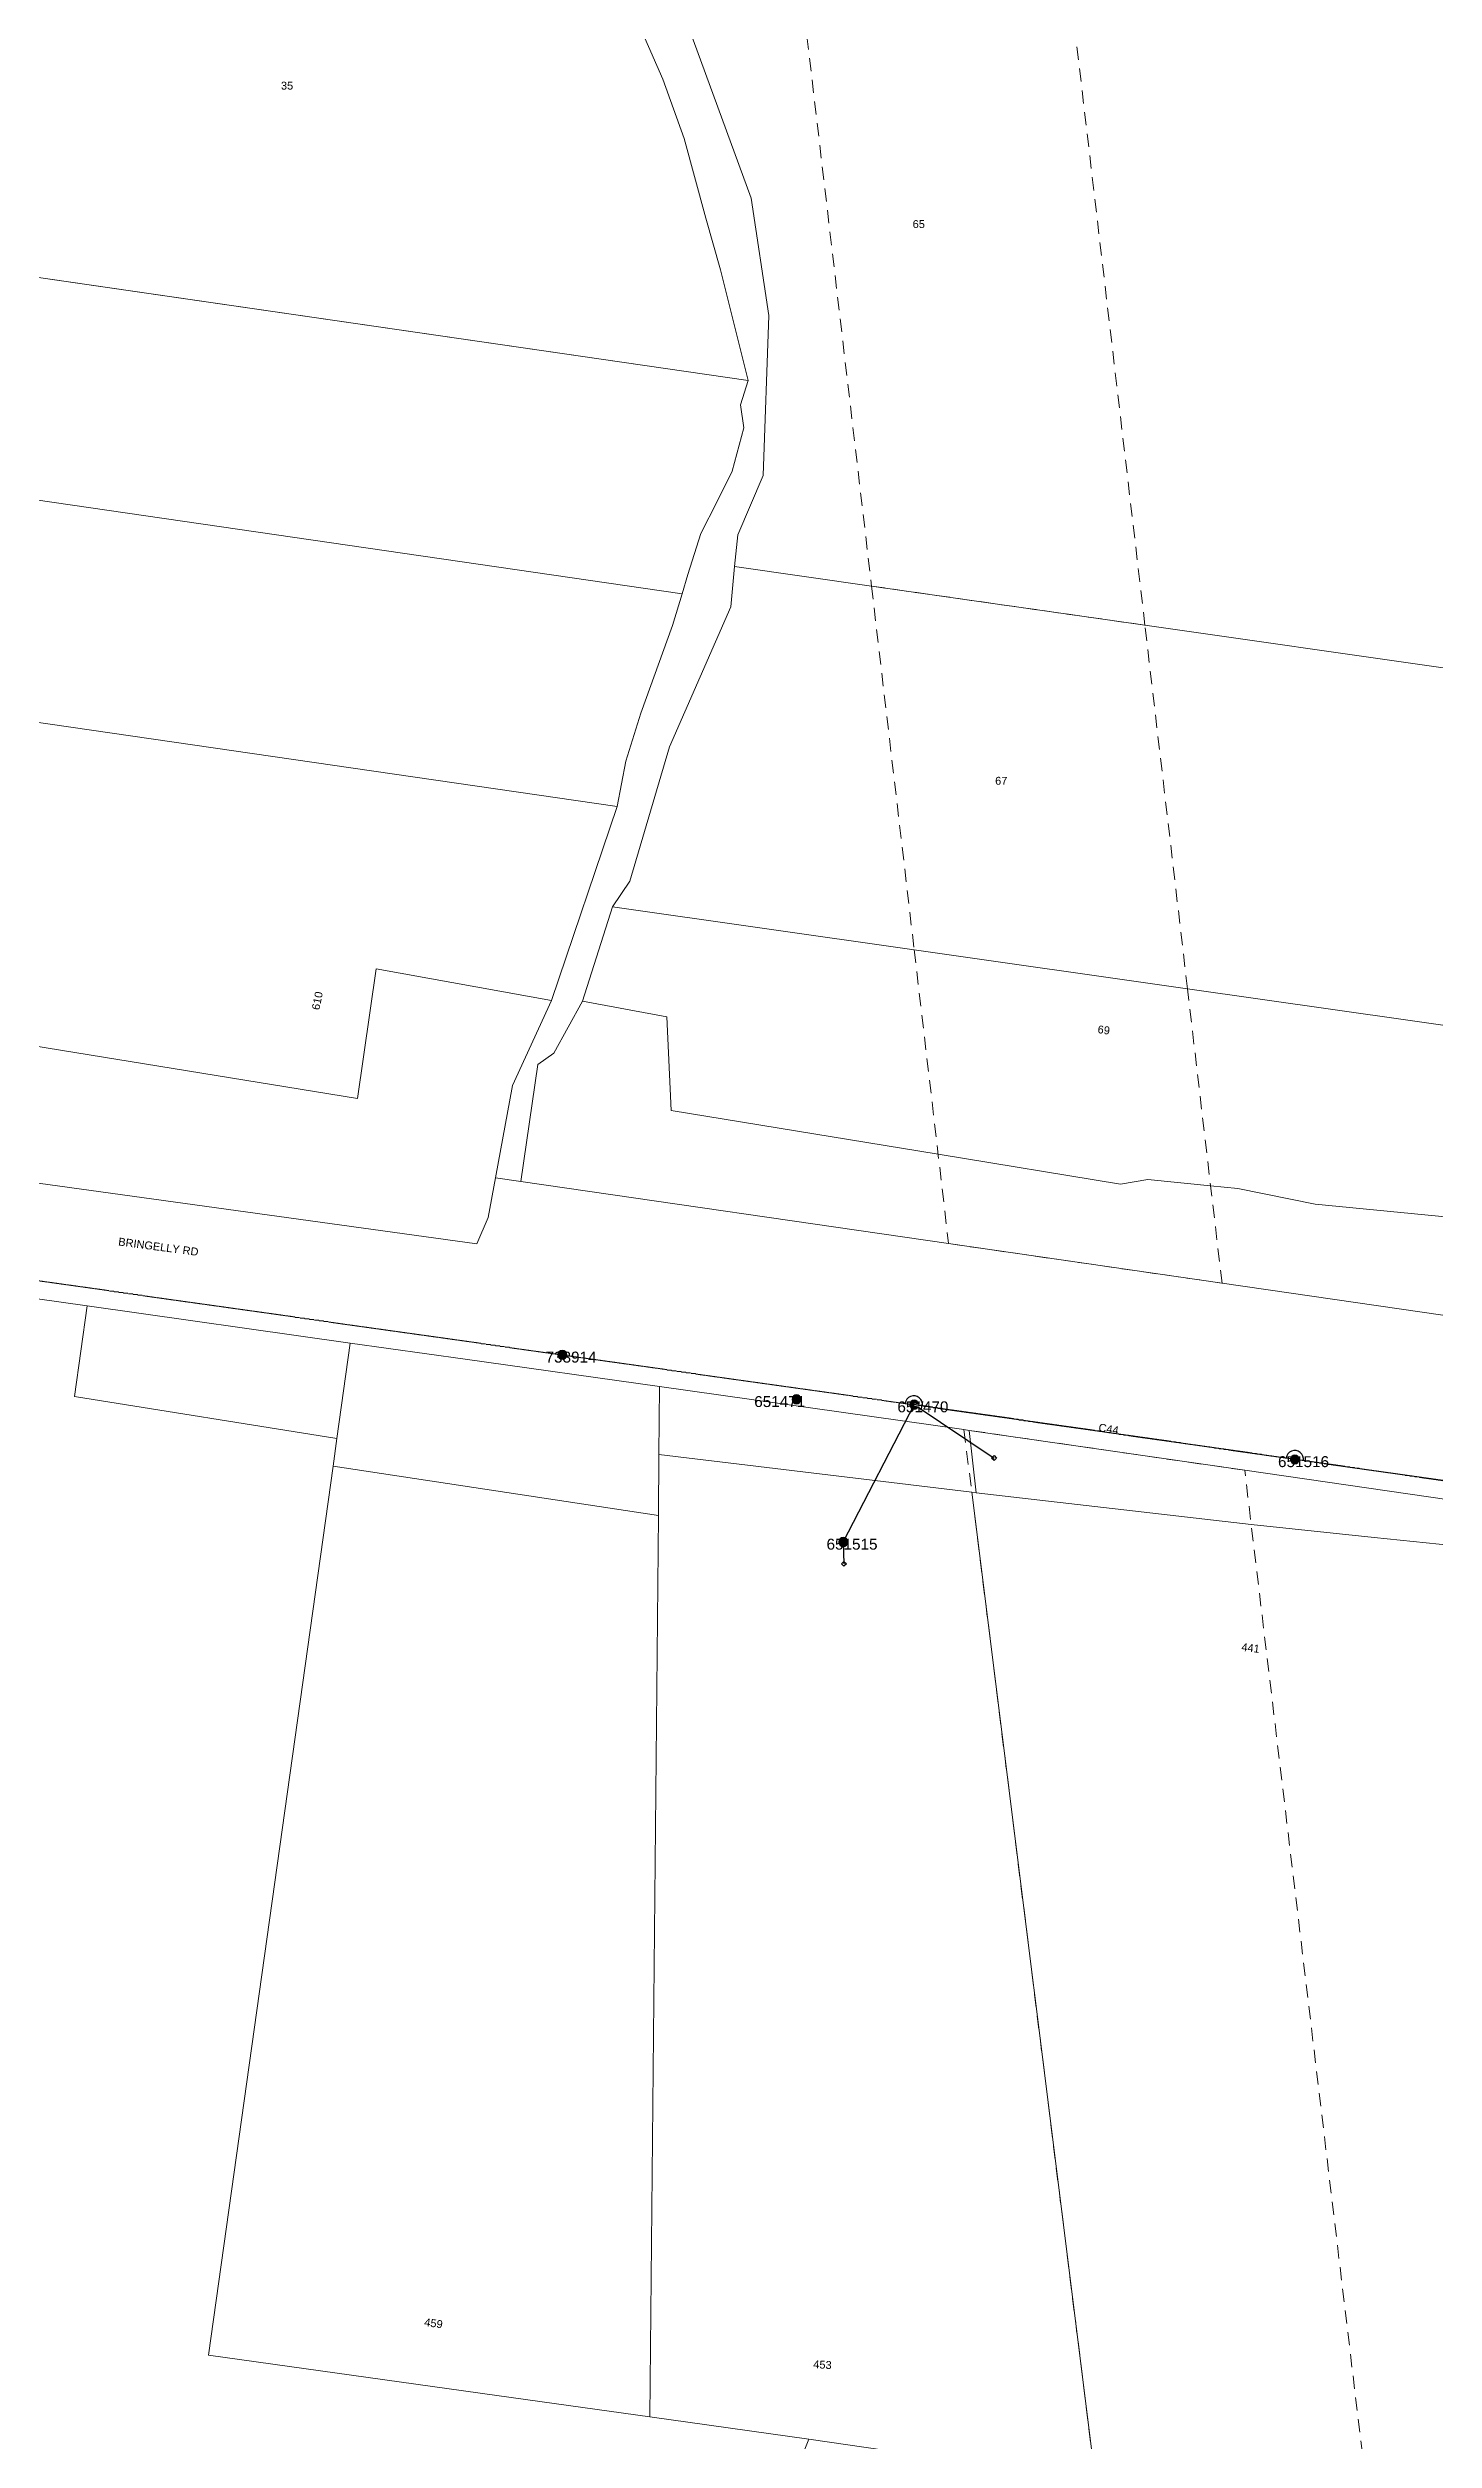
# Model space of a CAD drawing. Header units: metres. Extents: x 368 to 298975, y 411 to 6243625.
# Drawn here: x 295588 to 295905, y 6241142 to 6241688 of the extents above; entities that cross this region are included whole.
import ezdxf
from ezdxf.enums import TextEntityAlignment as Align

# ---------------------------------------------------------------- set-up
doc = ezdxf.new("R2010")
doc.units = ezdxf.units.M
doc.linetypes.add('Cable Exist OH', pattern=[1, 1, 0])
doc.linetypes.add('Dash', pattern=[5, 3, -2])
doc.layers.get('0').update_dxf_attribs({"color": 6})
for name, color, linetype, lineweight in [('Cadastre Easements_SP_EXT', 9, 'Continuous', 5), ('Cadastre Land Parcels_SP_EXT', 250, 'Continuous', 5), ('Cadastre Roads_SP_EXT', 250, 'Continuous', 5)]:
    doc.layers.add(name, color=color, linetype=linetype, lineweight=lineweight)
for name, color, linetype in [('Mains_HV_EXT', 7, 'Continuous'), ('Mains_LV_EXT', 7, 'Continuous'), ('Services_SP_EXT', 7, 'Continuous'), ('SupportsOH_SP_TR_HV_LV_SL_EXT', 7, 'Continuous')]:
    doc.layers.add(name, color=color, linetype=linetype)
doc.styles.add('POLE_LABEL', font='arial.ttf')
doc.styles.get("Standard").update_dxf_attribs({"font": 'arial.ttf'})

# ---------------------------------------------------------------- blocks, each defined once
blk = doc.blocks.new('CCP_EXT')
blk.add_wipeout([(0, 0.57), (0.57, 0), (0, -0.57), (-0.57, 0)])
blk.add_lwpolyline([(-0.57, 0), (0, 0.57), (0.57, 0), (0, -0.57), (-0.57, 0)])
at = {"flags": 1}
blk.add_attdef('Z', (0, 0), '', height=0.2, dxfattribs=at)
at = {"flags": 9}
for tag, p in [('CCP_TYPE', (0, 0)), ('CONSTRUCTED_VOLTAGE', (0, -0.2)), ('OPERATING_VOLTAGE', (0, -0.6)), ('ORIENTATION', (0, -0.8)), ('OWNED_BY', (0, -1)), ('STATE', (0, -1.8)), ('NO_PHASES', (0, -0.4)), ('USAGE', (0, -1.2)), ('LEGEND', (0, -1.4)), ('LIFE_SUPPORT', (0, -1.6)), ('NOTES', (0, -2))]:
    blk.add_attdef(tag, text='', height=0.2, dxfattribs=at).set_placement(p, align=Align.MIDDLE_LEFT)
blk = doc.blocks.new('POLE_EXT')
blk.add_hatch(color=256).paths.add_polyline_path([(-1, 0, 1), (1, 0, 1)])
blk.add_lwpolyline([(-1, 0, 1), (1, 0, 1)], format="xyb", close=True)
for tag, height, flags, p in [('pNumber', 2.5, 8, (-17.84, 2.07)), ('OWNED_BY', 0.2, 9, (1.35, -0.4)), ('SPECIAL_USE', 0.2, 9, (1.35, -0.8)), ('STATE', 0.2, 9, (1.35, -1)), ('cLV', 0.2, 9, (1.35, -1.4)), ('hDepth', 0.2, 9, (1.35, -1.6)), ('hDia', 0.2, 9, (1.35, -1.8)), ('cHV', 0.2, 9, (1.35, -2)), ('cLinedev', 0.2, 9, (1.35, -3.4)), ('pExisting', 0.2, 9, (1.35, -3.8)), ('pFooting', 0.2, 9, (1.35, -4.4)), ('pNew', 0.2, 9, (1.35, -4.6)), ('pRelocate', 0.2, 9, (1.35, -5)), ('pRemove', 0.2, 9, (1.35, -5.2)), ('pReplace', 0.2, 9, (1.35, -5.4)), ('PARENT', 0.2, 9, (1.35, -0.6)), ('USAGE', 0.2, 9, (1.35, -1.2)), ('LBRACKET', 0.2, 9, (1.35, -2.2)), ('LExisting', 0.2, 9, (1.35, -2.4)), ('LANTNUMBER', 0.2, 9, (1.35, -2.6)), ('LOther', 0.2, 9, (1.35, -2.8)), ('LRemove', 0.2, 9, (1.35, -3)), ('LEGEND', 0.2, 9, (1.35, -3.2)), ('LOCATION', 0.2, 9, (1.35, -3.6)), ('PFNUMBER', 0.2, 9, (1.35, -4)), ('NEWPFNUMBER', 0.2, 9, (1.35, -4.2)), ('pStay', 0.2, 9, (1.35, -5.6)), ('pType', 0.2, 9, (1.35, -5.8)), ('cspan', 0.2, 9, (1.35, -6)), ('STREETNAME', 0.2, 9, (1.35, -6.2)), ('SUBURB', 0.2, 9, (1.35, -6.4)), ('OPERATED_BY', 0.2, 9, (1.36, -7.01)), ('NOTES', 0.2, 9, (1.35, -6.6)), ('MAINTAINED_BY', 0.2, 9, (1.36, -6.81))]:
    blk.add_attdef(tag, text='', height=height, dxfattribs=dict(flags=flags)).set_placement(p, align=Align.MIDDLE_LEFT)
at = {"style": 'POLE_LABEL'}
for tag, height, flags, p in [('STRUCTURE_PLANT_NUMBER', 0.2, 9, (1.35, 0.03)), ('ASSET_NUM', 2.5, 8, (2, 2)), ('STREET_CODE', 0.2, 9, (1.35, -0.2))]:
    blk.add_attdef(tag, text='', height=height, dxfattribs=dict(at, flags=flags)).set_placement(p, align=Align.MIDDLE_LEFT)
at = {"flags": 1}
blk.add_attdef('Z', (1.35, -7.33), '', height=0.2, dxfattribs=at)
blk = doc.blocks.new('End Shackle_EXT')
blk.add_wipeout([(0, 0.25), (1.81, 0.25), (1.82, -0.25), (0, -0.25)])
blk.add_line((1.81, -1), (1.81, 1))
at = {"flags": 1}
blk.add_attdef('Z', (0, 0), '', height=0.2, dxfattribs=at)
at = {"flags": 9}
for tag, p in [('CONNECTOR_TYPE', (0, 0)), ('CONSTRUCTED_VOLTAGE', (0, -0.2)), ('OPERATING_VOLTAGE', (0, -0.6)), ('ORIENTATION', (0, -0.8)), ('OWNED_BY', (0, -1)), ('STATE', (0, -1.2)), ('NO_PHASES', (0, -0.4)), ('USAGE', (0, -1.4)), ('NOTES', (0, -1.6))]:
    blk.add_attdef(tag, text='', height=0.2, dxfattribs=at).set_placement(p, align=Align.MIDDLE_LEFT)

msp = doc.modelspace()

# ---------------------------------------------------------------- linework, layer by layer
at = {"layer": 'Cadastre Easements_SP_EXT', "linetype": 'Dash'}
for points in [[(295819.36, 6241721.57), (295756.92, 6241730.48), (295756.93, 6241730.45), (295776.35, 6241565.14), (295838.79, 6241556.22), (295819.36, 6241721.55), (295819.36, 6241721.57)], [(295848.52, 6241473.19), (295838.79, 6241556.22), (295776.35, 6241565.14), (295786.09, 6241482.08), (295793.95, 6241414.98), (295856.4, 6241405.93), (295848.52, 6241473.19)]]:
    msp.add_lwpolyline(points, close=True, dxfattribs=at)
at = {"layer": 'Cadastre Land Parcels_SP_EXT', "linetype": 'Continuous'}
for points in [[(295716.59, 6241711.9), (295330.5, 6241768.02), (295316.98, 6241674.7), (295748.18, 6241612.08), (295741.87, 6241637.36), (295738.53, 6241649.2), (295733.58, 6241667.41), (295728.71, 6241680.92), (295718.03, 6241705.32), (295716.59, 6241711.9)], [(295999.92, 6241695.8), (295819.36, 6241721.57), (295756.92, 6241730.48), (295704.82, 6241737.91), (295710.52, 6241730.43), (295722.58, 6241722.56), (295735.62, 6241689.9), (295748.83, 6241653.75), (295752.85, 6241626.92), (295751.57, 6241590.38), (295745.83, 6241576.86), (295745.03, 6241569.61), (295776.35, 6241565.14), (295838.79, 6241556.22), (295977.16, 6241536.46), (295999.92, 6241695.8)], [(295734.4, 6241567.81), (295737.32, 6241577.17), (295741.08, 6241584.45), (295744.54, 6241591.42), (295747.15, 6241601.27), (295746.45, 6241606.56), (295748.18, 6241612.08), (295318.46, 6241674.49), (295316.57, 6241658.06), (295312.76, 6241628.51), (295314.74, 6241628.21), (295323.07, 6241622.97), (295733.11, 6241563.41), (295734.4, 6241567.81)], [(295323.07, 6241622.97), (295322.51, 6241619.03), (295312.92, 6241615.85), (295310.96, 6241616.15), (295305.98, 6241574.65), (295486.96, 6241548.37), (295718.28, 6241514.77), (295720.2, 6241525.18), (295723.65, 6241536.14), (295730.91, 6241556.18), (295733.11, 6241563.41), (295323.07, 6241622.97)], [(295977.16, 6241536.46), (295838.79, 6241556.22), (295776.35, 6241565.14), (295745.03, 6241569.61), (295744.2, 6241560.4), (295730.22, 6241528.42), (295721.12, 6241497.73), (295717.14, 6241491.91), (295786.09, 6241482.08), (295848.52, 6241473.19), (295965.77, 6241456.48), (295977.16, 6241536.46)], [(295718.28, 6241514.77), (295486.96, 6241548.37), (295475.6, 6241473.74), (295548.89, 6241465.97), (295658.96, 6241448.14), (295663.22, 6241477.76), (295703.23, 6241470.48), (295718.28, 6241514.77)], [(295965.77, 6241456.48), (295848.52, 6241473.19), (295786.09, 6241482.08), (295717.14, 6241491.91), (295710.29, 6241470.32), (295729.59, 6241466.73), (295730.55, 6241445.41), (295791.56, 6241435.37), (295833.22, 6241428.52), (295839.44, 6241429.6), (295853.79, 6241428.18), (295859.99, 6241427.56), (295877.68, 6241423.95), (295916.84, 6241420.16), (295960.02, 6241416), (295962.01, 6241430.06), (295965.77, 6241456.48)], [(295548.89, 6241465.97), (295475.6, 6241473.74), (295473.5, 6241459.9), (295471.18, 6241444.67), (295471.38, 6241444.64), (295686.15, 6241414.92), (295688.8, 6241420.91), (295690.46, 6241429.98), (295694.33, 6241451.11), (295703.23, 6241470.48), (295663.22, 6241477.76), (295658.96, 6241448.14), (295548.89, 6241465.97)], [(295791.56, 6241435.37), (295730.55, 6241445.41), (295729.59, 6241466.73), (295710.29, 6241470.32), (295703.81, 6241458.43), (295700.15, 6241455.88), (295696.24, 6241429.14), (295793.96, 6241414.98), (295856.4, 6241405.93), (295947.81, 6241392.68), (295957.51, 6241398.38), (295960.02, 6241416), (295916.84, 6241420.16), (295877.68, 6241423.95), (295859.99, 6241427.56), (295853.79, 6241428.18), (295839.44, 6241429.6), (295833.22, 6241428.52), (295791.56, 6241435.37)], [(295657.29, 6241392.23), (295597.2, 6241400.74), (295594.32, 6241380.08), (295654.24, 6241370.45), (295657.29, 6241392.23)], [(295727.78, 6241366.78), (295727.92, 6241382.3), (295683.51, 6241388.54), (295657.29, 6241392.23), (295654.24, 6241370.45), (295653.35, 6241364.11), (295727.65, 6241352.9), (295727.78, 6241366.78)], [(295798.63, 6241372.32), (295797.45, 6241372.49), (295727.92, 6241382.3), (295727.78, 6241366.78), (295799.24, 6241358.2), (295800.27, 6241358.08), (295798.63, 6241372.32)], [(295917.74, 6241355.04), (295861.58, 6241363.19), (295798.63, 6241372.32), (295800.27, 6241358.08), (295863.06, 6241350.85), (295891.12, 6241347.87), (295917.85, 6241345.09), (295917.74, 6241355.04)], [(295799.24, 6241358.2), (295727.78, 6241366.78), (295727.65, 6241352.9), (295725.73, 6241147), (295762.04, 6241141.9), (295827.48, 6241132.41), (295799.24, 6241358.2)], [(295727.65, 6241352.9), (295653.35, 6241364.11), (295624.88, 6241161.06), (295697.84, 6241150.9), (295725.73, 6241147), (295727.65, 6241352.9)], [(295917.85, 6241345.09), (295891.12, 6241347.87), (295863.06, 6241350.85), (295800.27, 6241358.08), (295799.24, 6241358.2), (295827.48, 6241132.41), (295762.04, 6241141.9), (295729.9, 6241062.07), (295812.4, 6241030.71), (295841.06, 6241019.4), (295870.05, 6241007.95), (295899.49, 6240996.32), (295904.58, 6241003.51), (295917.67, 6241022), (295938.24, 6241051), (295923.41, 6241052.93), (295920.9, 6241053.28), (295920.71, 6241079.48), (295920.59, 6241095.89), (295917.85, 6241345.09)]]:
    msp.add_lwpolyline(points, close=True, dxfattribs=at)
at = {"layer": 'Cadastre Roads_SP_EXT', "linetype": 'Continuous'}
msp.add_lwpolyline([(295947.81, 6241392.68), (295856.4, 6241405.93), (295793.96, 6241414.98), (295696.24, 6241429.14), (295690.46, 6241429.98), (295688.8, 6241420.91), (295686.15, 6241414.92), (295471.38, 6241444.64)], dxfattribs=at)
at = {"layer": 'Mains_HV_EXT', "linetype": 'Continuous'}
msp.add_lwpolyline([(295787.98, 6241377.92, 1.005603), (295784.04, 6241378.48)], format="xyb", dxfattribs=at)
at = {"layer": 'Mains_LV_EXT', "linetype": 'Continuous'}
msp.add_lwpolyline([(295875, 6241365.39, 1.02431), (295871.04, 6241365.95)], format="xyb", dxfattribs=at)
at = {"layer": 'Mains_LV_EXT', "linetype": 'Cable Exist OH'}
msp.add_lwpolyline([(295967.24, 6241352.22), (295873.02, 6241365.67)], dxfattribs=at)

# ---------------------------------------------------------------- block references
at = {"layer": 'SupportsOH_SP_TR_HV_LV_SL_EXT'}
ref = msp.add_blockref('POLE_EXT', (295705.71, 6241389.55), dxfattribs=at)
ref.add_attrib('ASSET_NUM', '733914', dxfattribs={"layer": '0', "height": 2.5, "rotation": 359.9824, "style": 'POLE_LABEL'}).set_placement((295707.71, 6241390.3), align=Align.TOP_CENTER)
ref = msp.add_blockref('POLE_EXT', (295759.2, 6241379.4), dxfattribs=at)
ref.add_attrib('ASSET_NUM', '651471', dxfattribs={"layer": '0', "height": 2.5, "rotation": 0.026, "style": 'POLE_LABEL'}).set_placement((295761.2, 6241380.15), align=Align.TOP_RIGHT)
ref = msp.add_blockref('POLE_EXT', (295786.08, 6241378.19), dxfattribs=at)
ref.add_attrib('ASSET_NUM', '651470', dxfattribs={"layer": '0', "height": 2.5, "style": 'POLE_LABEL'}).set_placement((295788.08, 6241378.94), align=Align.TOP_CENTER)
ref = msp.add_blockref('POLE_EXT', (295873.02, 6241365.67), dxfattribs=at)
ref.add_attrib('ASSET_NUM', '651516', dxfattribs={"layer": '0', "height": 2.5, "style": 'POLE_LABEL'}).set_placement((295875.02, 6241366.42), align=Align.TOP_CENTER)

# ---------------------------------------------------------------- texts
at = {"layer": 'Cadastre Land Parcels_SP_EXT'}
for s, p in [('35', (295641.44, 6241678.55)), ('65', (295785.74, 6241646.93)), ('67', (295804.58, 6241519.78))]:
    msp.add_text(s, height=1.8, dxfattribs=at).set_placement(p)
for s, rotation, p in [('610', 78.729, (295650.22, 6241468.21)), ('69', 351.9919, (295827.89, 6241463.08)), ('441', 353.3201, (295860.74, 6241321.97)), ('459', 352.2695, (295674.1, 6241167.77)), ('453', 357.2229, (295763, 6241158.12))]:
    msp.add_text(s, height=1.8, rotation=rotation, dxfattribs=at).set_placement(p)
at = {"layer": 'Cadastre Roads_SP_EXT'}
msp.add_text('BRINGELLY RD', height=1.8, rotation=352.4506, dxfattribs=at).set_placement((295604.2, 6241414.58))
at = {"layer": 'Mains_LV_EXT'}
msp.add_text('C44', height=1.8, rotation=350.6815, dxfattribs=at).set_placement((295828.08, 6241372.14))

# ---------------------------------------------------------------- next in the draw order: block references
at = {"layer": 'Services_SP_EXT'}
for p in [(295804.33, 6241365.97), (295770.03, 6241341.83)]:
    msp.add_blockref('CCP_EXT', p, dxfattribs=at)

# ---------------------------------------------------------------- next in the draw order: linework, layer by layer
at = {"layer": 'Cadastre Easements_SP_EXT', "linetype": 'Dash'}
msp.add_lwpolyline([(295901.96, 6240572.8), (295948.69, 6240627.52), (295949.66, 6240628.66), (295945.86, 6240660.31), (295933.18, 6240765.73), (295920.98, 6240867.14), (295910.08, 6240957.76), (295904.58, 6241003.51), (295904.39, 6241005.1), (295899.15, 6241049.15), (295861.58, 6241363.19), (295797.45, 6241372.49), (295827.48, 6241132.42), (295841.06, 6241019.39), (295846.47, 6240974.75), (295851.85, 6240929.18), (295854.26, 6240908.92), (295865.58, 6240813.84), (295878.13, 6240708.35), (295888.2, 6240623.79), (295889.06, 6240574.7), (295893.08, 6240571.62), (295901.96, 6240572.8)], close=True, dxfattribs=at)
at = {"layer": 'Cadastre Roads_SP_EXT', "linetype": 'Continuous'}
msp.add_lwpolyline([(295536.62, 6241409.28), (295597.2, 6241400.74), (295657.29, 6241392.23), (295683.51, 6241388.54), (295727.92, 6241382.3), (295797.45, 6241372.49), (295798.63, 6241372.32), (295861.58, 6241363.19), (295917.74, 6241355.04)], dxfattribs=at)
at = {"layer": 'Services_SP_EXT'}
for points in [[(295786.08, 6241378.19), (295769.89, 6241346.82), (295770.03, 6241341.83)], [(295786.08, 6241378.19), (295804.33, 6241365.97)]]:
    msp.add_lwpolyline(points, dxfattribs=at)

# ---------------------------------------------------------------- next in the draw order: block references
at = {"layer": 'SupportsOH_SP_TR_HV_LV_SL_EXT'}
ref = msp.add_blockref('POLE_EXT', (295769.89, 6241346.82), dxfattribs=at)
ref.add_attrib('ASSET_NUM', '651515', dxfattribs={"layer": '0', "height": 2.5, "style": 'POLE_LABEL'}).set_placement((295771.89, 6241347.57), align=Align.TOP_CENTER)

# ---------------------------------------------------------------- next in the draw order: block references
at = {"layer": 'Mains_LV_EXT', "rotation": 350.681550838515}
msp.add_blockref('End Shackle_EXT', (295786.08, 6241378.19), dxfattribs=at)

# ---------------------------------------------------------------- next in the draw order: linework, layer by layer
at = {"layer": 'Mains_HV_EXT', "linetype": 'Cable Exist OH'}
for points in [[(295458.48, 6241424.58), (295786.08, 6241378.19)], [(295786.08, 6241378.19), (295967.24, 6241352.23)]]:
    msp.add_lwpolyline(points, dxfattribs=at)
at = {"layer": 'Mains_LV_EXT', "linetype": 'Cable Exist OH'}
msp.add_lwpolyline([(295873.02, 6241365.67), (295786.08, 6241378.19)], dxfattribs=at)

doc.saveas('drawing.dxf')
